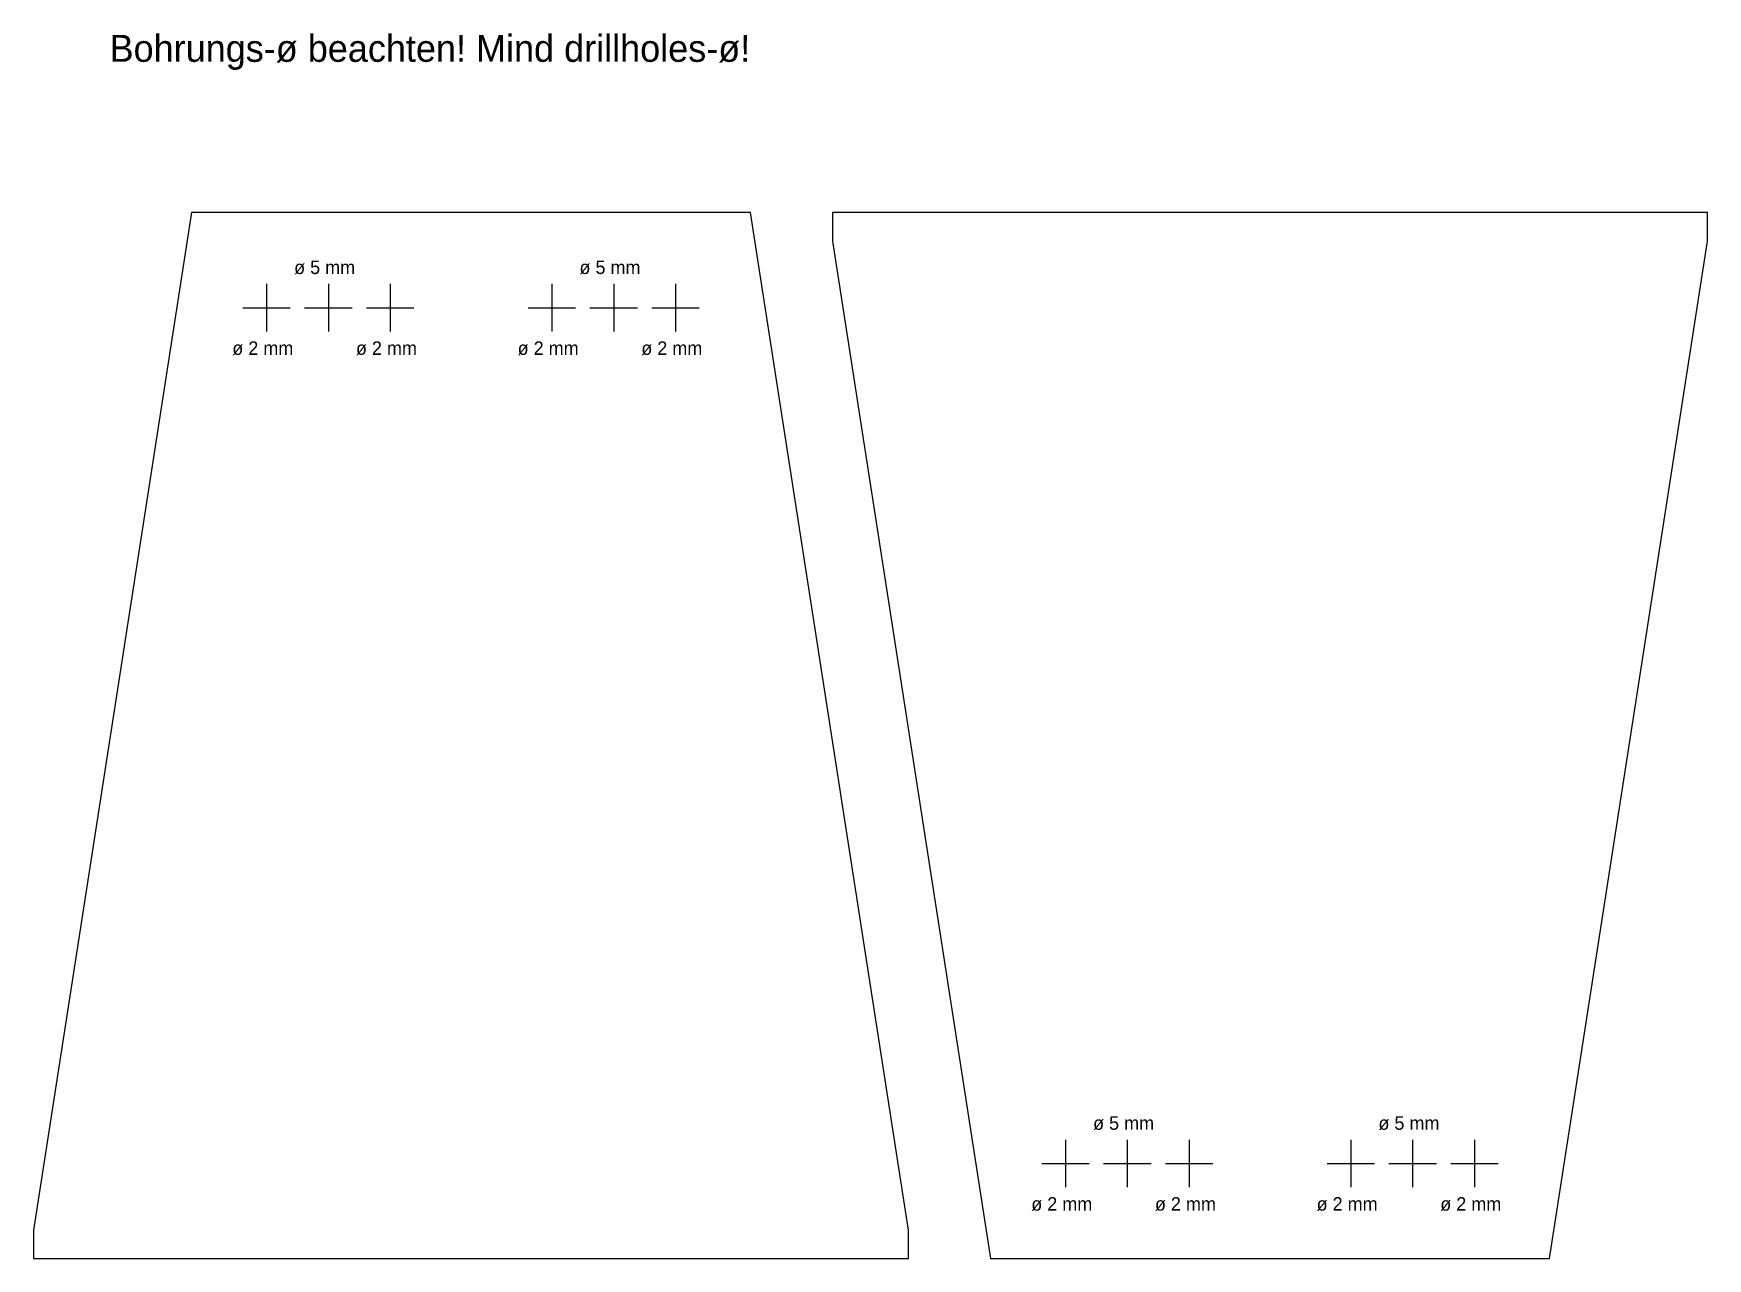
# Model space of a CAD drawing. Extents: x -88 to 88, y -55 to 74.
import ezdxf

# ---------------------------------------------------------------- set-up
doc = ezdxf.new("R2010")
doc.units = 0
doc.layers.add('EBENE_1', color=7, linetype='CONTINUOUS')

# ---------------------------------------------------------------- blocks, each defined once
blk = doc.blocks.new('BLOCK_2')
at = {"layer": 'EBENE_1', "color": 250}
for points in [[(-57, 47.5), (-57, 42.5)], [(-59.5, 45), (-54.5, 45)]]:
    blk.add_lwpolyline(points, dxfattribs=at)
blk = doc.blocks.new('BLOCK_3')
at = {"layer": 'EBENE_1', "color": 250}
for points in [[(-27, 47.5), (-27, 42.5)], [(-29.5, 45), (-24.5, 45)]]:
    blk.add_lwpolyline(points, dxfattribs=at)
blk = doc.blocks.new('BLOCK_4')
at = {"layer": 'EBENE_1', "color": 250}
for points in [[(-63.5, 47.5), (-63.5, 42.5)], [(-66, 45), (-61, 45)]]:
    blk.add_lwpolyline(points, dxfattribs=at)
blk = doc.blocks.new('BLOCK_5')
at = {"layer": 'EBENE_1', "color": 250}
for points in [[(-50.5, 47.5), (-50.5, 42.5)], [(-53, 45), (-48, 45)]]:
    blk.add_lwpolyline(points, dxfattribs=at)
blk = doc.blocks.new('BLOCK_6')
at = {"layer": 'EBENE_1', "color": 250}
for points in [[(-33.5, 47.5), (-33.5, 42.5)], [(-36, 45), (-31, 45)]]:
    blk.add_lwpolyline(points, dxfattribs=at)
blk = doc.blocks.new('BLOCK_7')
at = {"layer": 'EBENE_1', "color": 250}
for points in [[(-20.5, 47.5), (-20.5, 42.5)], [(-23, 45), (-18, 45)]]:
    blk.add_lwpolyline(points, dxfattribs=at)
blk = doc.blocks.new('BLOCK_8')
at = {"layer": 'EBENE_1', "color": 250}
for points in [[(27, -42.5), (27, -47.5)], [(24.5, -45), (29.5, -45)]]:
    blk.add_lwpolyline(points, dxfattribs=at)
blk = doc.blocks.new('BLOCK_9')
at = {"layer": 'EBENE_1', "color": 250}
for points in [[(20.5, -42.5), (20.5, -47.5)], [(18, -45), (23, -45)]]:
    blk.add_lwpolyline(points, dxfattribs=at)
blk = doc.blocks.new('BLOCK_10')
at = {"layer": 'EBENE_1', "color": 250}
for points in [[(33.5, -42.5), (33.5, -47.5)], [(31, -45), (36, -45)]]:
    blk.add_lwpolyline(points, dxfattribs=at)
blk = doc.blocks.new('BLOCK_11')
at = {"layer": 'EBENE_1', "color": 250}
for points in [[(57, -42.5), (57, -47.5)], [(54.5, -45), (59.5, -45)]]:
    blk.add_lwpolyline(points, dxfattribs=at)
blk = doc.blocks.new('BLOCK_12')
at = {"layer": 'EBENE_1', "color": 250}
for points in [[(50.5, -42.5), (50.5, -47.5)], [(48, -45), (53, -45)]]:
    blk.add_lwpolyline(points, dxfattribs=at)
blk = doc.blocks.new('BLOCK_13')
at = {"layer": 'EBENE_1', "color": 250}
for points in [[(63.5, -42.5), (63.5, -47.5)], [(61, -45), (66, -45)]]:
    blk.add_lwpolyline(points, dxfattribs=at)

msp = doc.modelspace()

# ---------------------------------------------------------------- linework, layer by layer
at = {"layer": 'EBENE_1', "color": 250}
for points in [[(-71.37, 55), (-88, -52), (-88, -55), (4, -55), (4, -52), (-12.63, 55), (-71.37, 55)], [(71.37, -55), (88, 52), (88, 55), (-4, 55), (-4, 52), (12.63, -55), (71.37, -55)]]:
    msp.add_lwpolyline(points, dxfattribs=at)

# ---------------------------------------------------------------- block references
at = {"layer": 'EBENE_1'}
for name in ['BLOCK_4', 'BLOCK_2', 'BLOCK_5', 'BLOCK_6', 'BLOCK_3', 'BLOCK_7', 'BLOCK_9', 'BLOCK_8', 'BLOCK_10', 'BLOCK_12', 'BLOCK_11', 'BLOCK_13']:
    msp.add_blockref(name, (0, 0), dxfattribs=at)

# ---------------------------------------------------------------- texts
at = {"layer": 'EBENE_1', "color": 250, "attachment_point": 7}
for s, insert, char_height in [('\\fAndale Mono|b0|i0|c0|p34;\\W1;Bohrungs-ø beachten! Mind drillholes-ø!', (-80, 70), 2.832), ('\\fAndale Mono|b0|i0|c0|p34;\\W1;ø 5 mm', (-60.6, 48.5), 1.416), ('\\fAndale Mono|b0|i0|c0|p34;\\W1;ø 5 mm', (-30.6, 48.5), 1.416), ('\\fAndale Mono|b0|i0|c0|p34;\\W1;ø 2 mm', (-67.1, 40), 1.416), ('\\fAndale Mono|b0|i0|c0|p34;\\W1;ø 2 mm', (-54.1, 40), 1.416), ('\\fAndale Mono|b0|i0|c0|p34;\\W1;ø 2 mm', (-37.1, 40), 1.416), ('\\fAndale Mono|b0|i0|c0|p34;\\W1;ø 2 mm', (-24.1, 40), 1.416), ('\\fAndale Mono|b0|i0|c0|p34;\\W1;ø 5 mm', (23.4, -41.5), 1.416), ('\\fAndale Mono|b0|i0|c0|p34;\\W1;ø 5 mm', (53.4, -41.5), 1.416), ('\\fAndale Mono|b0|i0|c0|p34;\\W1;ø 2 mm', (16.9, -50), 1.416), ('\\fAndale Mono|b0|i0|c0|p34;\\W1;ø 2 mm', (29.9, -50), 1.416), ('\\fAndale Mono|b0|i0|c0|p34;\\W1;ø 2 mm', (46.9, -50), 1.416), ('\\fAndale Mono|b0|i0|c0|p34;\\W1;ø 2 mm', (59.9, -50), 1.416)]:
    msp.add_mtext(s, dxfattribs=dict(at, insert=insert, char_height=char_height))

doc.saveas('drawing.dxf')
